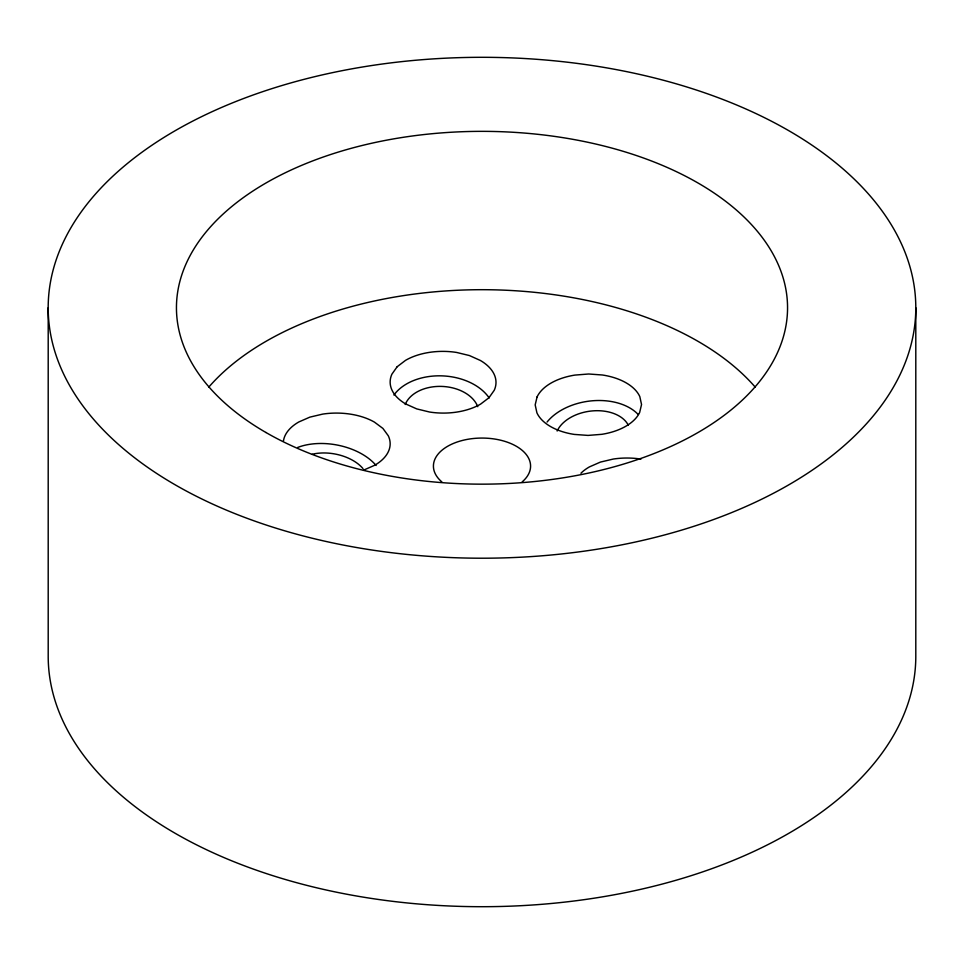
<?xml version="1.0" encoding="UTF-8"?>
<svg xmlns="http://www.w3.org/2000/svg" width="964" height="964" viewBox="0 0 964 964"><rect width="100%" height="100%" fill="white"/><g stroke="black" fill="none" stroke-linecap="round" stroke-linejoin="round"><path stroke-width="1.45" d="M363.573 470.143L374.61 465.299A52.381 30.246 0 0 0 388.299 435.812L382.925 428.438L374.394 422.087A53.996 31.173 0 0 0 322.735 414.098L309.866 417.135L298.816 421.967A52.381 30.246 0 0 0 283.464 440.897M915.8 307.757A433.8 250.447 0 0 1 265.1 524.657A433.8 250.447 0 0 1 265.1 90.857A433.8 250.447 0 0 1 915.8 307.757L915.8 656.243A433.8 250.447 0 0 1 482 906.702A433.8 250.447 0 0 1 48.2 656.243L48.2 307.757M547.058 422.051A52.887 34.752 -8.1 0 1 638.144 414.436M557.144 431.016A37.572 24.69 -8.1 0 1 592.535 410.893A37.572 24.69 -8.1 0 1 628.227 425.076M208.754 387.154A305.564 176.412 0 0 1 482 289.694A305.564 176.412 0 0 1 755.246 387.154M580.918 473.228A52.381 30.246 0 0 1 589.39 466.913L600.427 462.081L613.309 459.045A53.996 31.173 0 0 1 640.976 459.093M297.623 447.465A52.887 31.86 10.4 0 1 376.105 465.479M312.216 454.249A37.572 22.642 10.4 0 1 362.97 468.588M405.217 404.506A37.572 25.883 3.1 0 1 441.572 386.407A37.572 25.883 3.1 0 1 477.758 406.688M393.927 395.047A52.887 36.427 3.1 0 1 441.608 375.852A52.887 36.427 3.1 0 1 489.134 397.903M441.861 481.904A48.574 28.04 0 0 1 449.863 445.079A48.574 28.04 0 0 1 514.137 445.079A48.574 28.04 0 0 1 522.139 481.904M537.068 396.927L535.177 404.88L536.912 412.821A52.381 30.246 0 0 0 574.303 434.415L588.052 435.415L601.825 434.318A53.996 31.173 0 0 0 639.65 412.484L641.542 404.531L639.807 396.59A52.381 30.246 0 0 0 602.416 374.996L588.655 373.996L574.881 375.092A53.996 31.173 0 0 0 537.068 396.927M397.168 366.73L391.914 374.165A53.996 31.173 0 0 0 405.76 403.988L416.737 408.905L429.522 412.014A52.381 30.246 0 0 0 480.602 404.109L488.977 397.734L494.231 390.3A53.996 31.173 0 0 0 480.385 360.476L469.408 355.547L456.623 352.45A52.381 30.246 0 0 0 405.543 360.355L397.168 366.73M265.944 432.499A305.564 176.412 0 0 0 777.141 353.414A305.564 176.412 0 0 0 402.916 137.358A305.564 176.412 0 0 0 265.944 432.499"/></g></svg>
